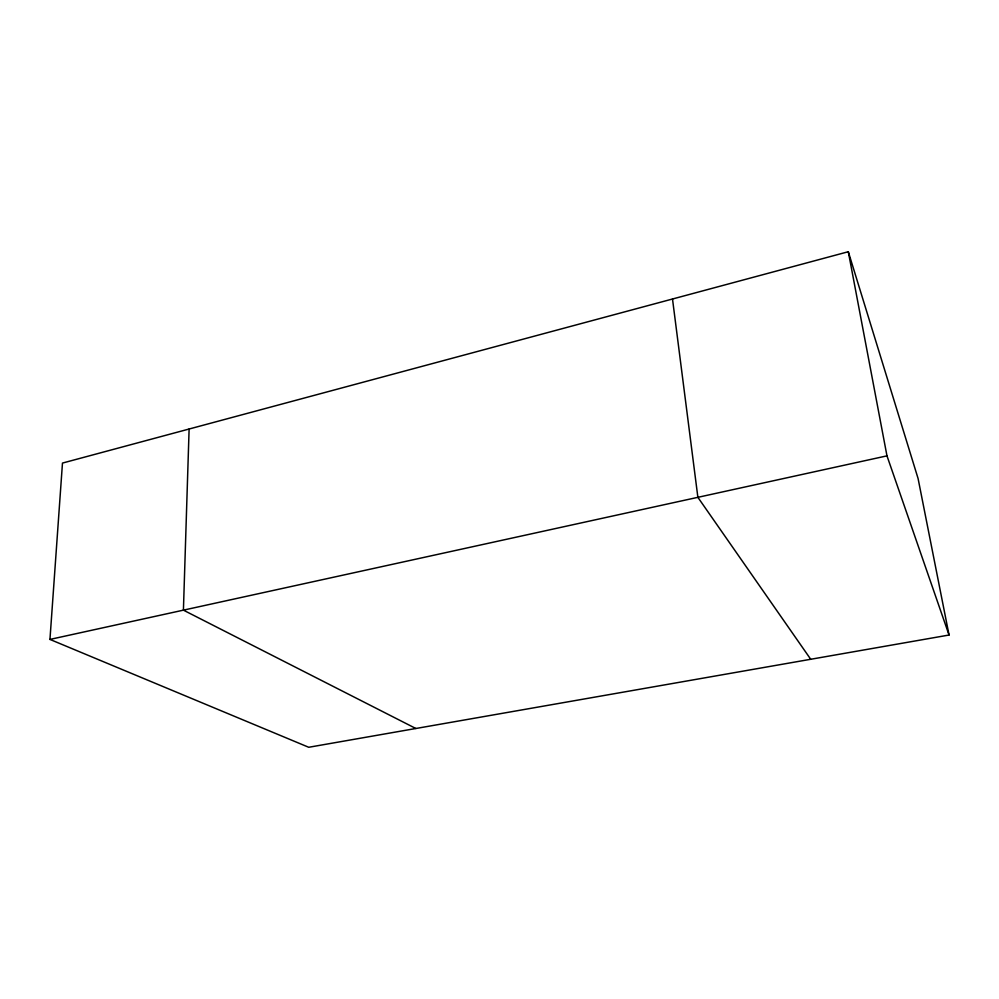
<?xml version="1.0" encoding="UTF-8"?>
<svg xmlns="http://www.w3.org/2000/svg" width="999" height="999" viewBox="0 0 999 999"><rect width="100%" height="100%" fill="white"/><g stroke="black" fill="none" stroke-linecap="round" stroke-linejoin="round"><path stroke-width="1.5" d="M189.111 429.021L183.416 610.152L415.859 728.496M49.95 639.422L62.475 463.074L848.301 251.723L918.081 478.521L949.05 635.027L308.728 747.277L49.95 639.422L886.975 455.856L949.05 635.027M810.726 659.278L697.876 497.327L672.502 299.001M848.301 251.723L886.975 455.856"/></g></svg>
